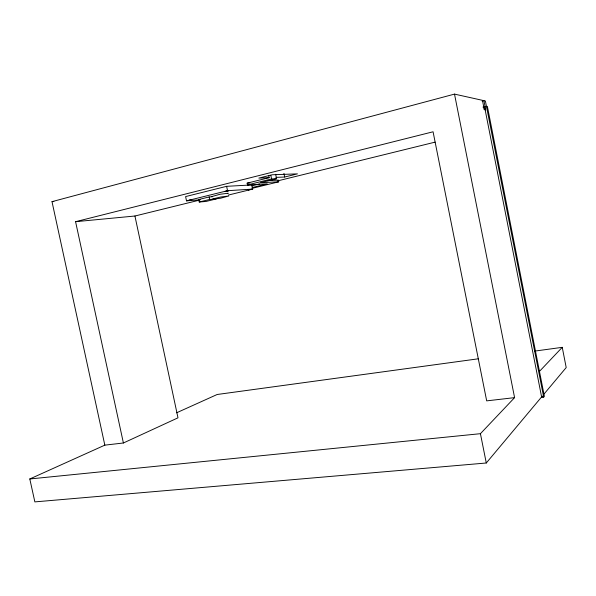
<?xml version="1.0" encoding="UTF-8"?>
<svg xmlns="http://www.w3.org/2000/svg" width="596" height="596" viewBox="0 0 596 596"><rect width="100%" height="100%" fill="white"/><g stroke="black" fill="none" stroke-linecap="round" stroke-linejoin="round"><path stroke-width="0.89" d="M483.93 108.941L485.718 108.487L484.846 108.316L541.69 397.338L543.694 397.115L544.364 396.31L487.372 106.349L482.939 107.094M541.69 397.338L542.36 396.541M123.402 442.992L75.58 221.69L134.927 216.013L177.988 417.826L123.402 442.992L104.829 445.145L29.8 478.968L34.859 501.892L486.284 463.003L542.345 396.049M544.133 393.911L566.2 367.561L562.252 347.334L534.642 351.111M29.8 478.968L480.428 433.687L514.586 397.636L454.51 94.108L52.001 201.657L104.829 445.145M539.343 371.509L562.252 347.334M211.871 196.546L220.043 194.266L228.238 193.238L227.568 193.558M176.572 412.797L217.167 394.492L478.506 358.777M482.142 101.119L483.922 100.657L485.39 100.977L543.694 397.115M484.675 107.042L486.47 106.58M75.58 221.69L433.076 131.783L486.686 400.87L514.586 397.636M228.402 195.048L252.704 189.096L251.84 184.931L226.622 186.317L185.602 196.576L186.503 200.852L200.256 199.787M252.071 187.576L267.224 183.851L247.504 184.924L247.131 183.151L269.146 177.668L268.774 175.857M247.504 184.924L271.575 178.956L276.581 178.733L275.657 174.263M186.503 200.852L227.538 190.698L252.704 189.096M276.581 178.733L260.303 182.763L278.719 181.817L278.369 180.119L267.313 180.64M275.926 177.385L284.687 177.019L297.441 173.868L272.149 174.77L258.85 178.092L269.146 177.668M251.721 185.885L259.737 183.903M212.459 196.717L209.121 196.963L198.714 199.533L199.235 202.007L205.985 201.455L216.311 198.93L209.65 199.451L199.235 202.007M134.927 216.013L199.116 200.219M277.773 180.856L435.087 142.139M252.175 188.329L278.719 181.817M52.001 201.657L53.849 201.537M247.131 183.151L249.821 183.009M485.733 109.865L484.265 109.59L482.447 100.322L454.51 94.108M226.622 186.317L227.538 190.698M209.121 196.963L209.65 199.451M270.822 175.328L271.575 178.956M283.934 173.391L284.687 177.019M480.428 433.687L486.284 463.003M483.922 100.657L485.241 107.355M188.172 200.517L191.487 199.913L188.172 200.517M224.595 191.525L228.417 190.832L224.595 191.525M213.502 198.766L212.444 199.28L220.647 198.215L228.804 195.965L220.617 197.023L213.502 198.766M248.346 189.848L251.512 189.267L248.346 189.848"/></g></svg>
